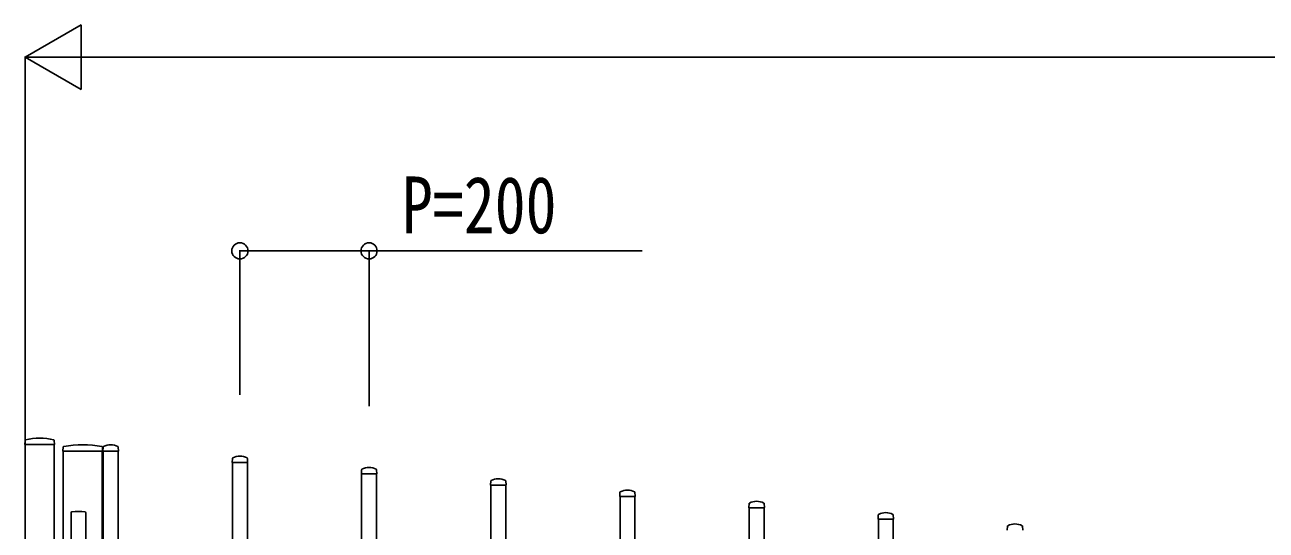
# Model space of a CAD drawing. Units: millimetres, scale not verified. Extents: x -16832 to 16820, y -11880 to 11880.
# Drawn here: x -12820 to -10899, y -7650 to -6868 of the extents above; entities that cross this region are included whole.
import ezdxf
from ezdxf.enums import TextEntityAlignment as Align

# ---------------------------------------------------------------- set-up
doc = ezdxf.new("R2010")
doc.units = ezdxf.units.MM
doc.header["$LTSCALE"] = 50
for name, color, linetype in [('0-3_YKK_13', 4, 'Continuous'), ('0-4_YKK_A1', 4, 'Continuous'), ('0-5_YKK_D', 6, 'Continuous')]:
    doc.layers.add(name, color=color, linetype=linetype)
doc.styles.add('ＭＳ ゴシック', font='')
doc.styles.get('ＭＳ ゴシック').set_extended_font_data('MS Gothic')

msp = doc.modelspace()

# ---------------------------------------------------------------- linework, layer by layer
at = {"layer": '0-3_YKK_13'}
for p, q in [((-12820.05, -7511.49), (-12820.42, -7517.56)), ((-12774.79, -7511.49), (-12774.42, -7517.56)), ((-12820.12, -7517.88), (-12774.72, -7517.88)), ((-12761.03, -7521.54), (-12761.42, -7527.87)), ((-12761.12, -7528.19), (-12759.72, -7528.19)), ((-12700.22, -7528.19), (-12759.72, -7528.19)), ((-12700.31, -7521.54), (-12699.92, -7527.87)), ((-12699.42, -7527.87), (-12699.05, -7521.74)), ((-12699.12, -7528.19), (-12675.72, -7528.19)), ((-12675.42, -7527.87), (-12675.8, -7521.74)), ((-12499.42, -7545.37), (-12499.05, -7539.24)), ((-12499.12, -7545.69), (-12475.72, -7545.69)), ((-12475.42, -7545.37), (-12475.8, -7539.24)), ((-12299.42, -7562.86), (-12299.05, -7556.74)), ((-12299.12, -7563.18), (-12275.72, -7563.18)), ((-12275.42, -7562.86), (-12275.8, -7556.74)), ((-12099.42, -7580.36), (-12099.05, -7574.24)), ((-12099.12, -7580.68), (-12075.72, -7580.68)), ((-12075.42, -7580.36), (-12075.8, -7574.24)), ((-11899.42, -7597.86), (-11899.05, -7591.73)), ((-11899.12, -7598.18), (-11875.72, -7598.18)), ((-11875.42, -7597.86), (-11875.8, -7591.73)), ((-11699.42, -7615.36), (-11699.05, -7609.23)), ((-11675.42, -7615.36), (-11675.8, -7609.23)), ((-12748.92, -7748.19), (-12748.92, -7623.33)), ((-12725.92, -7748.19), (-12725.92, -7623.33)), ((-11699.12, -7615.68), (-11675.72, -7615.68)), ((-11499.42, -7632.86), (-11499.05, -7626.73)), ((-11475.42, -7632.86), (-11475.8, -7626.73)), ((-11499.12, -7633.17), (-11475.72, -7633.17)), ((-11299.42, -7650.35), (-11299.05, -7644.23)), ((-11275.42, -7650.35), (-11275.8, -7644.23))]:
    msp.add_line(p, q, dxfattribs=at)
for centre, radius, start, end in [((-12819.05, -7511.55), 1, 104.06552, 176.5), ((-12797.42, -7597.88), 90, 75.93448, 104.06552), ((-12775.79, -7511.55), 1, 3.5, 75.93448), ((-12820.12, -7517.58), 0.3, 176.5, 270), ((-12774.72, -7517.58), 0.3, 270, 3.5), ((-12761.12, -7527.89), 0.3, 176.5, 270), ((-12760.03, -7521.6), 1, 99.38321, 176.5), ((-12730.67, -7699.26), 181.07, 80.6148, 99.3852), ((-12701.31, -7521.6), 1, 3.5, 80.61679), ((-12700.22, -7527.89), 0.3, 270, 3.5), ((-12699.12, -7527.89), 0.3, 176.5, 180), ((-12699.12, -7527.89), 0.3, 180, 270), ((-12698.05, -7521.8), 1, 117.6601, 176.5), ((-12687.42, -7542.08), 23.89, 62.3399, 117.6601), ((-12676.8, -7521.8), 1, 3.5, 62.3399), ((-12675.72, -7527.89), 0.3, 270, 0), ((-12675.72, -7527.89), 0.3, 0, 3.5), ((-12499.12, -7545.39), 0.3, 176.5, 180), ((-12499.12, -7545.39), 0.3, 180, 270), ((-12498.05, -7539.3), 1, 117.6601, 176.5), ((-12487.42, -7559.58), 23.89, 62.3399, 117.6601), ((-12476.8, -7539.3), 1, 3.5, 62.3399), ((-12475.72, -7545.39), 0.3, 270, 0), ((-12475.72, -7545.39), 0.3, 0, 3.5), ((-12299.12, -7562.88), 0.3, 176.5, 180), ((-12299.12, -7562.88), 0.3, 180, 270), ((-12298.05, -7556.8), 1, 117.6601, 176.5), ((-12287.42, -7577.07), 23.89, 62.3399, 117.6601), ((-12276.8, -7556.8), 1, 3.5, 62.3399), ((-12275.72, -7562.88), 0.3, 270, 0), ((-12275.72, -7562.88), 0.3, 0, 3.5), ((-12087.42, -7594.57), 23.89, 62.3399, 117.6601), ((-12099.12, -7580.38), 0.3, 176.5, 180), ((-12099.12, -7580.38), 0.3, 180, 270), ((-12098.05, -7574.3), 1, 117.6601, 176.5), ((-12076.8, -7574.3), 1, 3.5, 62.3399), ((-12075.72, -7580.38), 0.3, 270, 0), ((-12075.72, -7580.38), 0.3, 0, 3.5), ((-11898.05, -7591.79), 1, 117.6601, 176.5), ((-11887.42, -7612.07), 23.89, 62.3399, 117.6601), ((-11876.8, -7591.79), 1, 3.5, 62.3399), ((-11899.12, -7597.88), 0.3, 176.5, 180), ((-11899.12, -7597.88), 0.3, 180, 270), ((-11875.72, -7597.88), 0.3, 270, 0), ((-11875.72, -7597.88), 0.3, 0, 3.5), ((-11698.05, -7609.29), 1, 117.6601, 176.5), ((-11687.42, -7629.57), 23.89, 62.3399, 117.6601), ((-11676.8, -7609.29), 1, 3.5, 62.3399), ((-12747.42, -7623.33), 1.5, 97.31871, 180), ((-12737.42, -7701.19), 80, 82.68129, 97.31871), ((-12727.42, -7623.33), 1.5, 0, 82.68129), ((-11699.12, -7615.38), 0.3, 176.5, 180), ((-11699.12, -7615.38), 0.3, 180, 270), ((-11675.72, -7615.38), 0.3, 270, 0), ((-11675.72, -7615.38), 0.3, 0, 3.5), ((-11498.05, -7626.79), 1, 117.6601, 176.5), ((-11487.42, -7647.06), 23.89, 62.3399, 117.6601), ((-11476.8, -7626.79), 1, 3.5, 62.3399), ((-11499.12, -7632.87), 0.3, 176.5, 180), ((-11499.12, -7632.87), 0.3, 180, 270), ((-11475.72, -7632.87), 0.3, 270, 0), ((-11475.72, -7632.87), 0.3, 0, 3.5), ((-11298.05, -7644.29), 1, 117.6601, 176.5), ((-11287.42, -7664.56), 23.89, 62.3399, 117.6601), ((-11276.8, -7644.29), 1, 3.5, 62.3399)]:
    msp.add_arc(centre, radius, start, end, dxfattribs=at)
at = {"layer": '0-4_YKK_A1'}
for p, q in [((-12760.92, -7528.19), (-12700.92, -7528.19)), ((-12760.92, -8508.19), (-12760.92, -7528.19)), ((-12700.92, -8508.19), (-12700.92, -7528.19))]:
    msp.add_line(p, q, dxfattribs=at)
for points in [[(-12774.92, -7517.88), (-12819.92, -7517.88), (-12819.92, -8624.9), (-12774.92, -8628.83)], [(-12675.92, -7528.19), (-12698.92, -7528.19), (-12698.92, -8508.19), (-12675.92, -8508.19)], [(-12475.92, -7545.69), (-12498.92, -7545.69), (-12498.92, -8525.69), (-12475.92, -8525.69)], [(-12275.92, -7563.18), (-12298.92, -7563.18), (-12298.92, -8543.18), (-12275.92, -8543.18)], [(-12075.92, -7580.68), (-12098.92, -7580.68), (-12098.92, -8560.68), (-12075.92, -8560.68)], [(-11875.92, -7598.18), (-11898.92, -7598.18), (-11898.92, -8578.18), (-11875.92, -8578.18)], [(-11675.92, -7615.68), (-11698.92, -7615.68), (-11698.92, -8595.68), (-11675.92, -8595.68)], [(-11475.92, -7633.17), (-11498.92, -7633.17), (-11498.92, -8613.17), (-11475.92, -8613.17)]]:
    msp.add_lwpolyline(points, close=True, dxfattribs=at)
at = {"layer": '0-5_YKK_D'}
for p, q in [((-12819.92, -6917.88), (-12733.32, -6867.88)), ((-12733.32, -6967.88), (-12733.32, -6867.88)), ((-12819.92, -7516.88), (-12819.92, -6916.88)), ((-12819.92, -6917.88), (-12733.32, -6967.88)), ((-12819.92, -6917.88), (-12646.72, -6917.88)), ((-7879.92, -6917.88), (-12719.92, -6917.88)), ((-12487.42, -7440.66), (-12487.42, -7216.88)), ((-12287.42, -7458.16), (-12287.42, -7216.88))]:
    msp.add_line(p, q, dxfattribs=at)
msp.add_lwpolyline([(-12487.42, -7217.88), (-12287.42, -7217.88), (-11864.62, -7217.88)], dxfattribs=at)
for centre in [(-12487.42, -7217.88), (-12287.42, -7217.88)]:
    msp.add_circle(centre, 12.5, dxfattribs=at)

# ---------------------------------------------------------------- texts
at = {"layer": '0-5_YKK_D', "style": 'ＭＳ ゴシック', "width": 0.8}
msp.add_text('P=200', height=87.98, dxfattribs=at).set_placement((-12236.62, -7217.08), align=Align.BOTTOM_LEFT)

doc.saveas('drawing.dxf')
